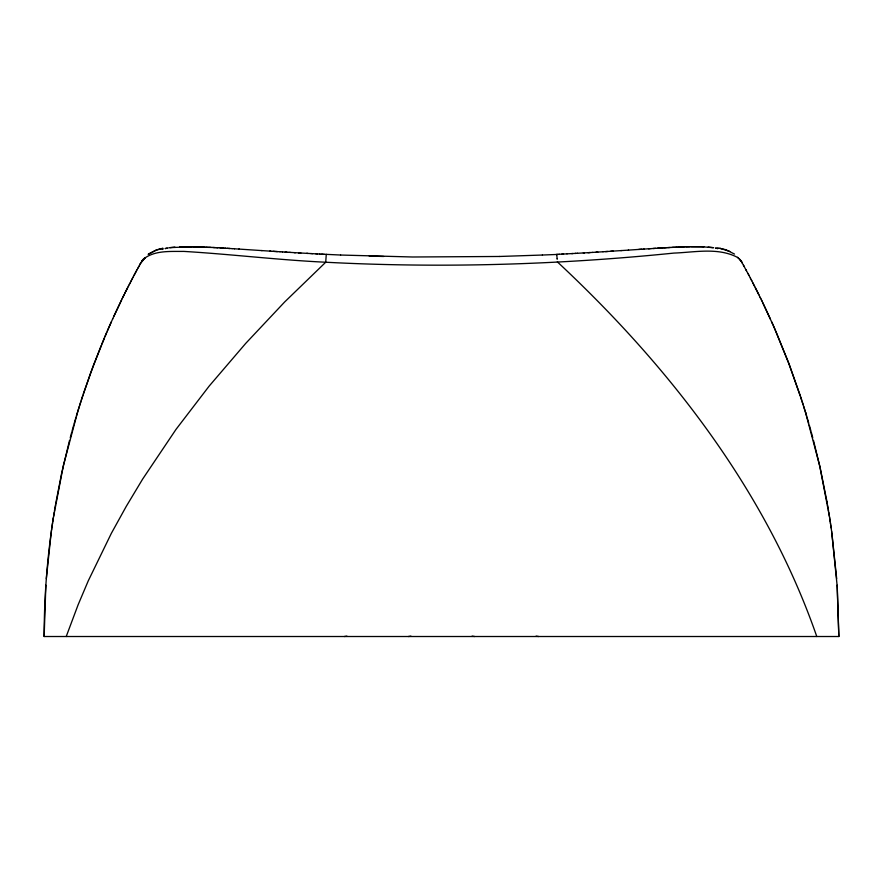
<?xml version="1.0" encoding="UTF-8"?>
<svg xmlns="http://www.w3.org/2000/svg" width="883" height="883" viewBox="0 0 883 883"><rect width="100%" height="100%" fill="white"/><g stroke="black" fill="none" stroke-linecap="round" stroke-linejoin="round"><path stroke-width="1.32" d="M837.139 585.175L838.85 636.511L44.15 636.511L45.861 585.175M44.15 636.511C44.161 597.051 47.185 557.592 53.223 518.608M46.324 578.696L51.181 532.659M51.302 531.754L51.479 530.473M51.578 529.778L51.711 528.851M51.843 527.913L52.042 526.522M556.776 254.591L559.248 254.249M556.599 254.381L557.758 254.326M52.174 525.584L52.594 522.791M52.726 521.853L53.388 517.526M53.3 518.122L63.355 465.573L77.825 411.213M53.565 516.456L53.907 514.303M54.084 513.222L54.249 512.151M54.426 511.069L54.614 509.988M54.79 508.917L55.243 506.213M55.342 505.672L55.486 504.866M55.673 503.785L61.567 473.641L69.514 440.44M70.254 437.67L71.744 432.151M72.13 430.772L73.675 425.253M74.073 423.873L75.883 417.681M76.291 416.301L82.892 395.264M78.101 410.308L79.437 406.025M79.625 405.407L80.817 401.666M81.225 400.396L90.386 373.619L101.192 345.584M83.322 393.973L93.565 365.043L106.755 332.306M66.225 636.511L78.145 604.723L88.234 580.904L111.357 533.332L126.225 506.423L142.66 479.061L176.015 429.381L209.183 386.07L245.728 343.377L284.646 301.986L325.717 262.229L326.269 254.359L340.617 255.032M101.821 344.05L104.404 337.825M105.066 336.257L109.713 325.507M107.439 330.717L112.748 318.73M109.978 324.9L111.335 321.865M112.605 319.039L122.373 298.266M113.874 316.246L121.545 299.955M122.196 298.642L126.048 290.838M122.836 297.317L124.117 294.712M124.768 293.41L125.408 292.118M125.85 291.235L126.699 289.558M126.126 290.695L130.651 281.82M127.031 288.907L127.682 287.615M128.245 286.5L128.664 285.684M129.271 284.492L129.922 283.244M130.563 281.997L131.225 280.717M130.717 281.688L131.843 279.547M131.688 279.834L132.373 278.531M132.163 278.94L133.068 277.196M132.814 277.681L134.238 274.988M133.962 275.507L134.735 274.061M134.481 274.536L135.397 272.825M135.044 273.476L136.004 271.688M135.662 272.328L136.523 270.739M136.324 271.092L137.119 269.624M137.064 269.723L137.803 268.366M137.726 268.498L139.602 265.077M138.322 267.417L138.885 266.39M139.481 265.297L140.342 263.73M140.143 264.105L140.85 262.825M140.397 263.642L145.198 257.648M141.755 261.247L141.412 261.81L141.898 261.026M141.843 261.114L142.593 260.088M142.439 260.253L143.609 258.94M142.682 259.988L143.951 258.675M143.774 258.829C154.966 250.154 170.463 251.589 183.763 251.401C231.136 254.216 278.3 259.988 325.717 262.229C441.798 268.311 558.233 264.823 673.85 253.09C694.722 252.328 717.857 247.229 737.283 257.284M144.039 258.531L145.276 257.549M148.178 254.315L155.861 250.198L163.024 248.311M148.487 254.061L157.097 249.746L162.516 248.366M162.306 249.459L163.046 249.205M346.931 636.135L344.37 636.511M410.948 636.135L408.387 636.511M165.176 248.576L168.256 247.924M165.386 248.531L167.108 248.145M169.315 247.737L174.867 247.085M169.911 247.648L191.766 246.677M628.343 250.121L641.919 249.216M610.694 251.269L613.255 251.103M648.508 248.785L649.711 248.708M621.444 250.573L605.572 251.6M643.641 249.105L650.926 248.631M620.926 250.606L628.564 250.11M638.729 249.436L644.16 249.072M653.067 248.498L659.347 248.101M602.979 251.765L607.603 251.467M650.848 248.642L655.749 248.333M597.846 252.085L592.559 252.406M596.036 252.196L603.001 251.765M659.656 248.09L666.433 247.693M589.082 252.615L592.703 252.395M657.471 248.222L660.539 248.035M583.288 252.946L584.447 252.88M661.731 247.957L662.912 247.891M588.851 252.626L577.283 253.289M587.923 252.681L590.131 252.549M663.994 247.825L671.069 247.439M667.603 247.626L669.91 247.494M575.992 253.366L566.974 253.851M575.175 253.41L577.493 253.278M571.698 253.598L572.857 253.542M670.881 247.45L684.38 246.843M561.831 254.116L563.564 254.028M563.122 254.05L567.052 253.851M674.48 247.262L672.206 247.372M558.928 254.271L562.405 254.094M675.517 247.207L677.04 247.141M542.383 255.032L556.754 254.47M678.144 247.085L690.153 246.699M542.449 255.032L499.348 256.478M179.779 246.787L212.119 247.45M685.793 246.798L701.323 246.721L713.089 247.648M499.425 256.478L412.482 256.997L340.551 255.032M691.234 246.677L703.894 246.821M192.847 246.699L196.677 246.787M369.249 256.081L383.652 256.478M198.002 246.832L204.856 247.085M205.96 247.141L207.483 247.207M208.52 247.262L210.794 247.372M323.752 254.249L326.401 254.381M321.754 254.149L324.083 254.271M538.63 636.511L536.069 636.135M474.613 636.511L472.052 636.135M319.436 254.028L322.461 254.183M317.107 253.907L319.878 254.05M211.931 247.439L223.344 248.09M315.948 253.851L317.306 253.918M312.163 253.653L316.026 253.851M213.09 247.494L215.397 247.626M310.871 253.576L312.472 253.664M311.302 253.598L300.562 253.002M306.666 253.344L307.825 253.41M216.567 247.693L217.737 247.759M298.553 252.88L300.871 253.024M299.282 252.924L290.297 252.395M220.088 247.891L221.269 247.957M294.149 252.626L295.43 252.704M289.017 252.317L290.441 252.406M222.461 248.035L225.529 248.222M224.856 248.178L227.726 248.355M285.154 252.085L289.282 252.339M282.339 251.909L286.964 252.196M227.251 248.333L229.933 248.498M279.999 251.765L282.571 251.92M228.454 248.399L232.152 248.642M275.397 251.467L280.021 251.765M273.09 251.324L277.428 251.6M232.074 248.631L234.492 248.785M269.745 251.103L274.867 251.434M234.37 248.785L239.359 249.105M261.556 250.573L270.772 251.18M238.84 249.072L262.085 250.606M708.133 247.085L713.685 247.737M717.835 247.869L725.903 249.746L734.513 254.061M719.976 248.311L729.777 251.401M715.517 248.068L717.824 248.576M715.892 248.145L717.614 248.531M738.464 258.167C734.921 255.176 742.106 260.871 742.25 263.002M739.049 258.664L741.4 261.489M739.777 259.381L740.716 260.485M741.234 261.225L748.265 274.061M743.464 265.198L744.071 266.313M745.881 269.624L746.477 270.739M747.956 273.476L749.038 275.507M748.762 274.988L750.517 278.311M750.307 277.902L751.775 280.717M751.201 279.635L761.93 300.948M752.89 282.88L753.563 284.183M754.049 285.121L754.689 286.379M755.34 287.648L755.98 288.918M756.301 289.558L756.952 290.838M757.426 291.798L758.883 294.712M760.164 297.317L760.804 298.642M761.455 299.955L772.835 324.491M762.735 302.615L770.395 319.039M773.287 325.507L774.347 327.913M771.709 321.942L775.561 330.717M774.557 328.399L788.32 362.096L800.108 395.264M775.903 331.511L789.435 365.043L801.775 400.396M816.775 636.511C766.234 490.805 668.917 366.004 557.328 261.843M800.528 396.566L805.671 412.858M802.183 401.666L803.177 404.789M803.563 406.025L804.799 410.01M805.175 411.213L805.506 412.317M805.881 413.553L805.55 412.46M805.903 413.641L806.709 416.301M805.627 412.714L819.645 465.573L829.435 516.456M807.018 417.339L808.729 423.189M809.325 425.253L810.87 430.772M811.256 432.151L812.746 437.67M813.486 440.44L820.219 468.1L826.907 501.356M826.918 501.478L827.073 502.295M827.117 502.57L827.327 503.785M827.514 504.866L827.658 505.672M827.934 507.295L827.757 506.213M828.033 507.835L828.21 508.917M828.386 509.988L828.574 511.069M828.751 512.151L829.7 518.122M829.612 517.526L831.698 531.754M829.843 519.061L830.274 521.853M556.698 254.558L557.096 258.222M830.406 522.791L830.55 523.718M830.682 524.657L830.826 525.584M830.958 526.522L831.157 527.913M831.654 531.489L837.239 586.676L838.85 636.511M831.83 532.78L836.676 578.696M557.118 258.531L557.173 259.337M145.772 257.251L145.772 257.251"/></g></svg>
